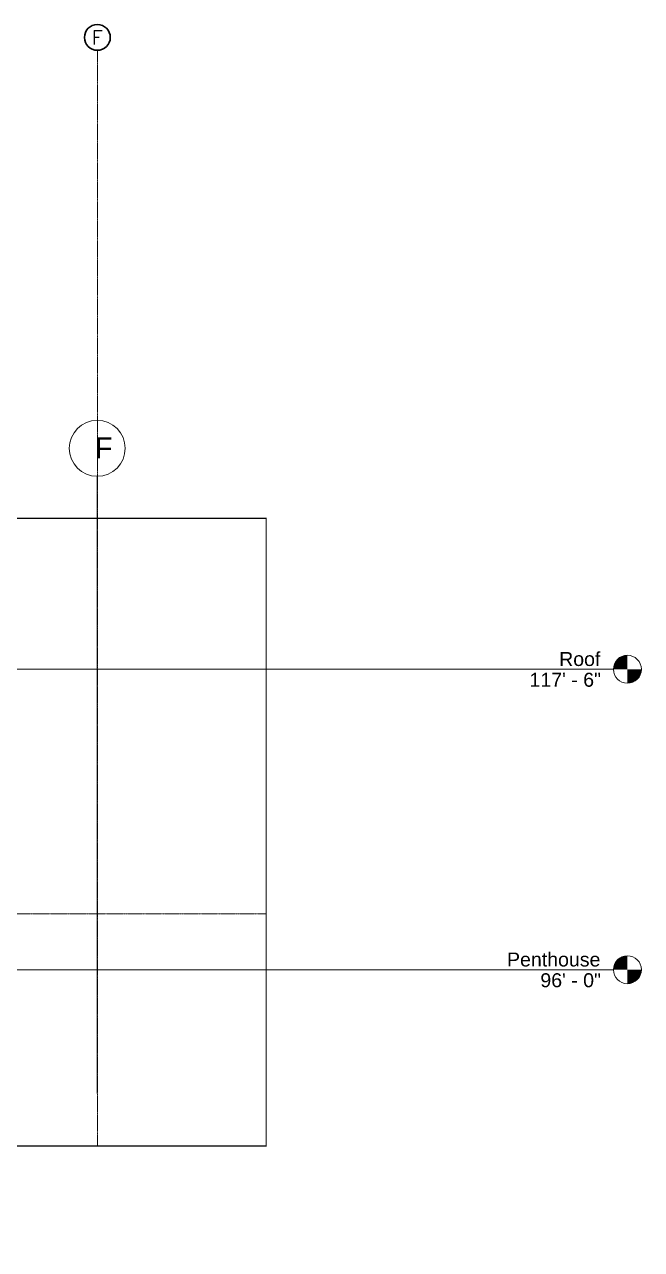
# Model space of a CAD drawing. Header units: inches. Extents: x 841 to 14369, y -5431 to -3225.
# Drawn here: x 13839 to 14369, y -4279 to -3227 of the extents above; entities that cross this region are included whole.
import ezdxf
from ezdxf.enums import TextEntityAlignment as Align
from ezdxf.xclip import XClip

# ---------------------------------------------------------------- set-up
doc = ezdxf.new("R2010")
doc.units = ezdxf.units.IN
doc.header["$MEASUREMENT"] = 0
doc.header["$XCLIPFRAME"] = 0
doc.linetypes.add('INC-200$0$NBK_CenterX2', pattern=[1.083333, 0.666667, -0.125, 0.166667, -0.125])
doc.linetypes.add('NBK_CenterX2', pattern=[1.083333, 0.666667, -0.125, 0.166667, -0.125])
doc.layers.get('Defpoints').update_dxf_attribs({"color": 250, "lineweight": 0})
for name, color, linetype, lineweight in [('!Gridline', 112, 'NBK_CenterX2', 5), ('!Gridline @ 1', 112, 'NBK_CenterX2', 5), ('INC-200$0$!Gridline', 112, 'INC-200$0$NBK_CenterX2', 5), ('S-GRID-IDEN', 1, 'Continuous', 9)]:
    doc.layers.add(name, color=color, linetype=linetype, lineweight=lineweight)
doc.layers.add('!Viewport', color=250, linetype='Continuous', lineweight=0, plot=False)
doc.styles.add('Arial', font='arial.ttf', dxfattribs={"height": 12})
doc.styles.add('Arial Narrow Bold', font='')
doc.styles.add('Arial_1', font='arial.ttf', dxfattribs={"height": 18})
doc.styles.add('Romans', font='romans.shx', dxfattribs={"width": 0.8})
doc.styles.get('Arial Narrow Bold').set_extended_font_data('Arial Narrow', bold=True)

# ---------------------------------------------------------------- blocks, each defined once
blk = doc.blocks.new('A$C5F5E0522')
h = blk.add_hatch(color=256)
edge = h.paths.add_edge_path(flags=0)
edge.add_line((454.9, 0), (442.9, 0))
edge.add_arc((454.9, 0), 12, 90, 180, ccw=False)
edge.add_line((454.9, 12), (454.9, 0))
h = blk.add_hatch(color=256)
edge = h.paths.add_edge_path(flags=0)
edge.add_line((454.9, -12), (454.9, 0))
edge.add_line((454.9, 0), (466.9, 0))
edge.add_arc((454.9, 0), 12, 270, 360, ccw=False)
h = blk.add_hatch(color=256)
edge = h.paths.add_edge_path(flags=0)
edge.add_line((454.9, -258), (442.9, -258))
edge.add_arc((454.9, -258), 12, 90, 180, ccw=False)
edge.add_line((454.9, -246), (454.9, -258))
h = blk.add_hatch(color=256)
edge = h.paths.add_edge_path(flags=0)
edge.add_line((454.9, -270), (454.9, -258))
edge.add_line((454.9, -258), (466.9, -258))
edge.add_arc((454.9, -258), 12, 270, 360, ccw=False)
for p, q in [((0, -364.2), (0, 165.7)), ((442.9, 0), (-1655, 0)), ((-1655, -258), (442.9, -258))]:
    blk.add_line(p, q)
for centre in [(454.9, 0), (454.9, -258)]:
    blk.add_circle(centre, 12)
at = {"layer": 'S-GRID-IDEN'}
blk.add_circle((0, 189.7), 24, dxfattribs=at)
at = {"style": 'Arial_1'}
blk.add_text('F', height=18, dxfattribs=at).set_placement((-2.2, 181))
at = {"char_height": 12, "attachment_point": 1, "style": 'Arial'}
for s, insert, width in [('Roof', (396.3, 14.8), 42.723), ('117\' - 6"', (370.9, -3), 74.235), ('Penthouse', (351.6, -243.2), 96.96), ('96\' - 0"', (380.2, -261), 63.024)]:
    blk.add_mtext(s, dxfattribs=dict(at, insert=insert, width=width))
blk = doc.blocks.new('SYM_Gridline')
at = {"linetype": 'Continuous', "lineweight": 30}
blk.add_circle((0, 0), 0.25, dxfattribs=at)
at = {"style": 'Arial Narrow Bold'}
blk.add_attdef('GRIDLINE', text='', height=0.2, dxfattribs=at).set_placement((0, 0), align=Align.MIDDLE_CENTER)
blk = doc.blocks.new('GRID_ELEV WEST_W')
at = {"layer": '!Gridline'}
for p, q in [((991.12, -1239.57), (991.12, 403.85)), ((-475.94, 8.48), (1164.09, 8.48)), ((-475.94, -147.77), (1164.09, -147.77)), ((-475.94, -183.48), (1164.09, -183.48))]:
    blk.add_line(p, q, dxfattribs=at)
at = {"layer": '!Gridline @ 1'}
ref = blk.add_blockref('SYM_Gridline', (991.12, 412.14), dxfattribs=dict(at, xscale=33.007521693708, yscale=33.007521693708, zscale=33.007521693708))
ref.add_attrib('GRIDLINE', 'F', dxfattribs={"layer": '0', "height": 8.96, "style": 'Romans'}).set_placement((991.12, 412.14, 417.62), align=Align.MIDDLE_CENTER)

msp = doc.modelspace()

# ---------------------------------------------------------------- linework, layer by layer
at = {"layer": 'Defpoints', "color": 2, "const_width": 1}
msp.add_lwpolyline([(12443.4, -3651.1), (14046.7, -3651.1), (14046.7, -4190.1), (12443.4, -4190.1)], close=True, dxfattribs=at)

# ---------------------------------------------------------------- block references
at = {"layer": '!Viewport', "color": 1}
msp.add_blockref('A$C5F5E0522', (13901.7, -3780.7), dxfattribs=at)
at = {"layer": 'INC-200$0$!Gridline'}
ref = msp.add_blockref('GRID_ELEV WEST_W', (12569.7, -3792.1), dxfattribs=dict(at, xscale=1.344, yscale=1.344, zscale=1.344))
XClip(ref).set_block_clipping_path([(-8786.922099755, -296.1352419663), (1098.9748672036, 683.7940378179)])

doc.saveas('drawing.dxf')
